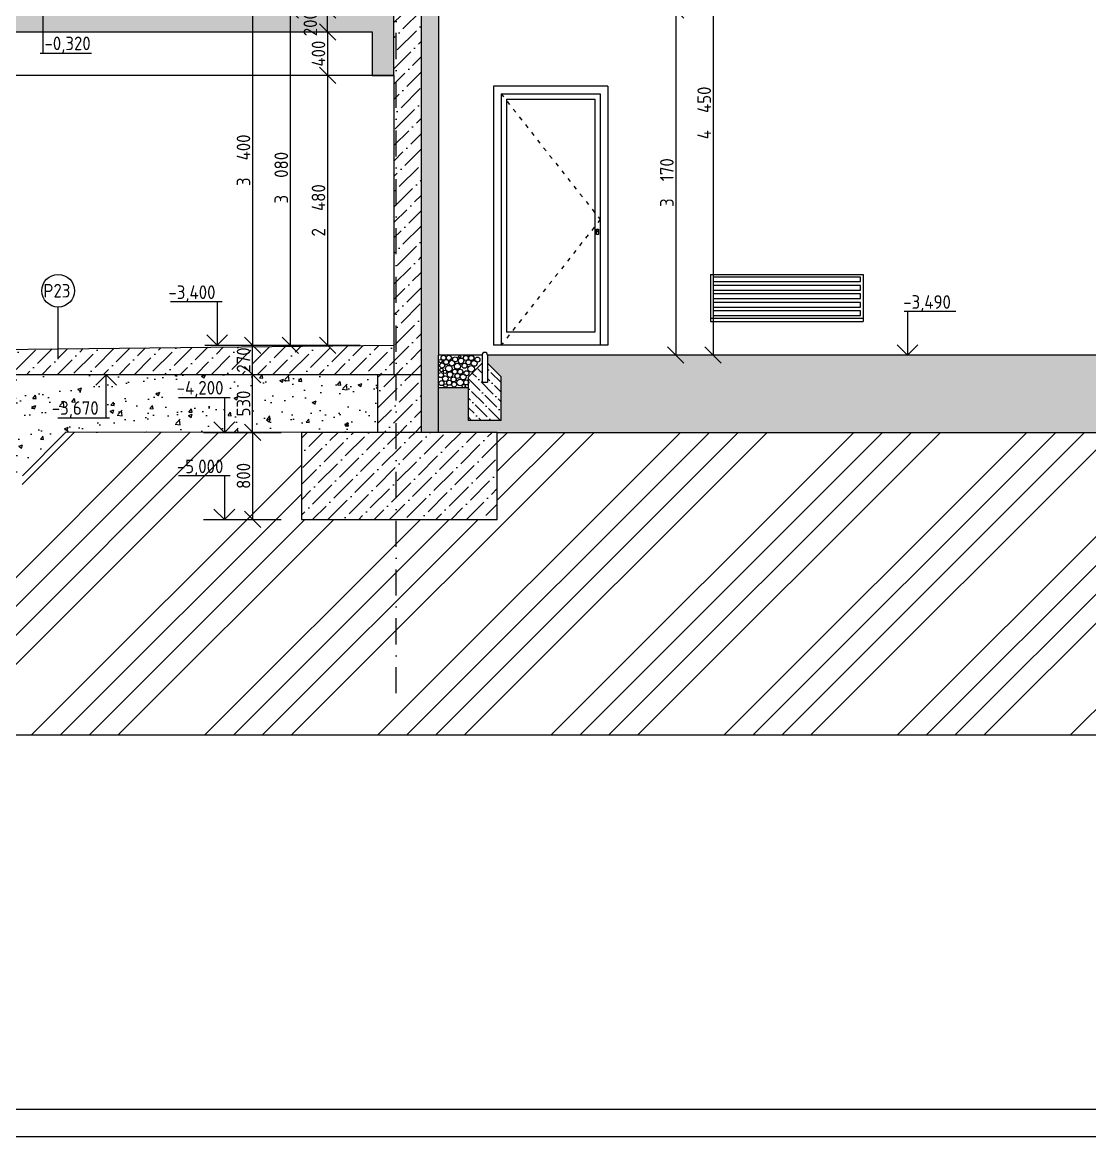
# Model space of a CAD drawing. Extents: x 3792242 to 5145247, y -1546315 to -1031918.
# Drawn here: x 3806056 to 3815863, y -1546315 to -1536076 of the extents above; entities that cross this region are included whole.
import ezdxf

# ---------------------------------------------------------------- set-up
doc = ezdxf.new("R2010")
doc.units = 0
doc.header["$MEASUREMENT"] = 0
doc.linetypes.add('ACAD_ISO03W100', pattern=[30, 12, -18])
doc.linetypes.add('BODKOCIARKOVANA_3', pattern=[5.6, 3, -1.3, 0, -1.3])
doc.layers.get('0').update_dxf_attribs({"linetype": 'CONTINUOUS'})
doc.layers.get('Defpoints').update_dxf_attribs({"color": 61, "linetype": 'CONTINUOUS'})
for name, color, linetype in [('KÓTY', 4, 'CONTINUOUS'), ('MÚRY', 1, 'CONTINUOUS'), ('OKNÁ', 143, 'CONTINUOUS'), ('osi', 253, 'CONTINUOUS'), ('POZEMOK', 7, 'CONTINUOUS'), ('TENKÁ', 7, 'CONTINUOUS'), ('ŠRAFY', 82, 'CONTINUOUS'), ('šrafy-múry', 8, 'CONTINUOUS')]:
    doc.layers.add(name, color=color, linetype=linetype)
doc.styles.add('STYLE1', font='isocp.shx')
doc.dimstyles.new('STANDARD-50', dxfattribs={"dimtxt": 125, "dimasz": 150, "dimexe": 10, "dimexo": 200, "dimgap": 20, "dimtad": 1, "dimdsep": 46, "dimlunit": 6, "dimtxsty": 'STYLE1', "dimblk1": 'OBLIQUE', "dimblk2": 'OBLIQUE', "dimsah": 1, "dimcen": 2.5, "dimse1": 1, "dimse2": 1, "dimadec": 0, "dimazin": 0, "dimtfac": 1, "dimtmove": 1, "dimatfit": 3, "dimldrblk": 'OBLIQUE', "dimfxl": 1, "dimtolj": 1, "dimtzin": 0, "dimarcsym": 0})
pattern_1 = [(45, (42813.19, 2e-09), (53.0330086, 194.4543648), [250, -50, 0, -50])]
pattern_2 = [(50, (-12142841.75, 590327.22), (358.6300913, -31.3760675), [37.5, -412.5]), (355, (-12142841.75, 590327.22), (-69.375667, 376.096067), [30, -330]), (100.4514445, (-12142811.87, 590324.6), (289.254423, 344.7199955), [31.870096, -350.571056]), (46.1842, (-12142841.75, 590427.22), (533.620665, -82.75964), [56.25, -618.75]), (96.6356355, (-12142797.3, 590420.33), (467.330973, 487.0593), [47.805171, -525.85688]), (351.184164, (-12142841.75, 590427.2), (467.330973, 487.0593), [45, -495]), (21, (-12142791.75, 590402.22), (298.453526, -201.3094453), [37.5, -412.5]), (326, (-12142791.75, 590402.22), (121.657666, 362.5750225), [30, -330]), (71.4514447, (-12142766.9, 590385.45), (420.111188, 161.2655764), [31.870095, -350.571056]), (37.5, (-12142841.75, 590327.22), (6.0799277, 166.4469269), [0, -326, 0, -335, 0, -331.25]), (7.5, (-12142841.75, 590327.22), (131.5347687, 197.205856), [0, -191, 0, -318.5, 0, -126.25]), (327.5, (-12142953.25, 590327.22), (266.9112181, -11.2774359), [0, -125, 0, -390, 0, -517.5]), (317.5, (-12143003.25, 590327.22), (291.5930847, 50.052491), [0, -162.5, 0, -259, 0, -367.5])]

# ---------------------------------------------------------------- blocks, each defined once
blk = doc.blocks.new('_OBLIQUE')
at = {"color": 0, "linetype": 'ByBlock'}
blk.add_line((-0.5, -0.5), (0.5, 0.5), dxfattribs=at)
blk = doc.blocks.new('*D33637')
at = {"layer": 'Defpoints', "color": 0}
for p in [(3809470, -1535964), (3808517, -1539044), (3809470, -1539044)]:
    blk.add_point(p, dxfattribs=at)
at = {"layer": 'KÓTY', "color": 0, "lineweight": -2, "ltscale": 0.25}
blk.add_line((3808517, -1535964), (3808517, -1539044), dxfattribs=at)
at = {"layer": 'KÓTY', "color": 0, "linetype": 'ByBlock', "lineweight": -2, "xscale": 150, "yscale": 150, "zscale": 150}
for p, rotation in [((3808517, -1535964), 90), ((3808517, -1539044), 270)]:
    blk.add_blockref('_OBLIQUE', p, dxfattribs=dict(at, rotation=rotation))
at = {"layer": 'KÓTY', "color": 0, "insert": (3808435, -1537504), "char_height": 125, "attachment_point": 5, "rotation": 90, "style": 'STYLE1'}
blk.add_mtext('\\A1;3ﾠ080', dxfattribs=at)
blk = doc.blocks.new('*D33638')
at = {"layer": 'Defpoints', "color": 0}
for p in [(3808860, -1535964), (3809270, -1535964), (3809270, -1536164)]:
    blk.add_point(p, dxfattribs=at)
at = {"layer": 'KÓTY', "color": 0, "lineweight": -2, "ltscale": 0.25}
blk.add_line((3808860, -1536164), (3808860, -1535964), dxfattribs=at)
at = {"layer": 'KÓTY', "color": 0, "linetype": 'ByBlock', "lineweight": -2, "xscale": 150, "yscale": 150, "zscale": 150}
for p, rotation in [((3808860, -1535964), 90), ((3808860, -1536164), 270)]:
    blk.add_blockref('_OBLIQUE', p, dxfattribs=dict(at, rotation=rotation))
at = {"layer": 'KÓTY', "color": 0, "insert": (3808702, -1536089), "char_height": 125, "attachment_point": 5, "rotation": 90, "style": 'STYLE1'}
blk.add_mtext('\\A1;200', dxfattribs=at)
blk = doc.blocks.new('*D33639')
at = {"layer": 'Defpoints', "color": 0}
for p in [(3809270, -1536164), (3808860, -1536564), (3809270, -1536564)]:
    blk.add_point(p, dxfattribs=at)
at = {"layer": 'KÓTY', "color": 0, "lineweight": -2, "ltscale": 0.25}
blk.add_line((3808860, -1536164), (3808860, -1536564), dxfattribs=at)
at = {"layer": 'KÓTY', "color": 0, "linetype": 'ByBlock', "lineweight": -2, "xscale": 150, "yscale": 150, "zscale": 150}
for p, rotation in [((3808860, -1536164), 90), ((3808860, -1536564), 270)]:
    blk.add_blockref('_OBLIQUE', p, dxfattribs=dict(at, rotation=rotation))
at = {"layer": 'KÓTY', "color": 0, "insert": (3808777, -1536364), "char_height": 125, "attachment_point": 5, "rotation": 90, "style": 'STYLE1'}
blk.add_mtext('\\A1;400', dxfattribs=at)
blk = doc.blocks.new('*D33640')
at = {"layer": 'Defpoints', "color": 0}
for p in [(3809470, -1536564), (3808860, -1539044), (3809470, -1539044)]:
    blk.add_point(p, dxfattribs=at)
at = {"layer": 'KÓTY', "color": 0, "lineweight": -2, "ltscale": 0.25}
blk.add_line((3808860, -1536564), (3808860, -1539044), dxfattribs=at)
at = {"layer": 'KÓTY', "color": 0, "linetype": 'ByBlock', "lineweight": -2, "xscale": 150, "yscale": 150, "zscale": 150}
for p, rotation in [((3808860, -1536564), 90), ((3808860, -1539044), 270)]:
    blk.add_blockref('_OBLIQUE', p, dxfattribs=dict(at, rotation=rotation))
at = {"layer": 'KÓTY', "color": 0, "insert": (3808777, -1537804), "char_height": 125, "attachment_point": 5, "rotation": 90, "style": 'STYLE1'}
blk.add_mtext('\\A1;2ﾠ480', dxfattribs=at)
blk = doc.blocks.new('*D33641')
at = {"layer": 'Defpoints', "color": 0}
for p in [(3809340, -1535644), (3808171, -1539044), (3809470, -1539044)]:
    blk.add_point(p, dxfattribs=at)
at = {"layer": 'KÓTY', "color": 0, "lineweight": -2, "ltscale": 0.25}
blk.add_line((3808171, -1535644), (3808171, -1539044), dxfattribs=at)
at = {"layer": 'KÓTY', "color": 0, "linetype": 'ByBlock', "lineweight": -2, "xscale": 150, "yscale": 150, "zscale": 150}
for p, rotation in [((3808171, -1535644), 90), ((3808171, -1539044), 270)]:
    blk.add_blockref('_OBLIQUE', p, dxfattribs=dict(at, rotation=rotation))
at = {"layer": 'KÓTY', "color": 0, "insert": (3808088, -1537344), "char_height": 125, "attachment_point": 5, "rotation": 90, "style": 'STYLE1'}
blk.add_mtext('\\A1;3ﾠ400', dxfattribs=at)
blk = doc.blocks.new('*D39726')
at = {"layer": 'Defpoints', "color": 0}
for p in [(3809436, -1539844), (3808171, -1540644), (3809436, -1540644)]:
    blk.add_point(p, dxfattribs=at)
at = {"layer": 'KÓTY', "color": 0, "lineweight": -2, "ltscale": 0.25}
blk.add_line((3808171, -1539844), (3808171, -1540644), dxfattribs=at)
at = {"layer": 'KÓTY', "color": 0, "linetype": 'ByBlock', "lineweight": -2, "xscale": 150, "yscale": 150, "zscale": 150}
for p, rotation in [((3808171, -1539844), 90), ((3808171, -1540644), 270)]:
    blk.add_blockref('_OBLIQUE', p, dxfattribs=dict(at, rotation=rotation))
at = {"layer": 'KÓTY', "color": 0, "insert": (3808088, -1540244), "char_height": 125, "attachment_point": 5, "rotation": 90, "style": 'STYLE1'}
blk.add_mtext('\\A1;800', dxfattribs=at)
blk = doc.blocks.new('*D39727')
at = {"layer": 'Defpoints', "color": 0}
for p in [(3808171, -1539314), (3810136, -1539314), (3810136, -1539844)]:
    blk.add_point(p, dxfattribs=at)
at = {"layer": 'KÓTY', "color": 0, "lineweight": -2, "ltscale": 0.25}
blk.add_line((3808171, -1539844), (3808171, -1539314), dxfattribs=at)
at = {"layer": 'KÓTY', "color": 0, "linetype": 'ByBlock', "lineweight": -2, "xscale": 150, "yscale": 150, "zscale": 150}
for p, rotation in [((3808171, -1539314), 90), ((3808171, -1539844), 270)]:
    blk.add_blockref('_OBLIQUE', p, dxfattribs=dict(at, rotation=rotation))
at = {"layer": 'KÓTY', "color": 0, "insert": (3808088, -1539579), "char_height": 125, "attachment_point": 5, "rotation": 90, "style": 'STYLE1'}
blk.add_mtext('\\A1;530', dxfattribs=at)
blk = doc.blocks.new('*D39728')
at = {"layer": 'Defpoints', "color": 0}
for p in [(3808171, -1539044), (3810286, -1539044), (3810286, -1539314)]:
    blk.add_point(p, dxfattribs=at)
at = {"layer": 'KÓTY', "color": 0, "lineweight": -2, "ltscale": 0.25}
blk.add_line((3808171, -1539314), (3808171, -1539044), dxfattribs=at)
at = {"layer": 'KÓTY', "color": 0, "linetype": 'ByBlock', "lineweight": -2, "xscale": 150, "yscale": 150, "zscale": 150}
for p, rotation in [((3808171, -1539044), 90), ((3808171, -1539314), 270)]:
    blk.add_blockref('_OBLIQUE', p, dxfattribs=dict(at, rotation=rotation))
at = {"layer": 'KÓTY', "color": 0, "insert": (3808088, -1539179), "char_height": 125, "attachment_point": 5, "rotation": 90, "style": 'STYLE1'}
blk.add_mtext('\\A1;270', dxfattribs=at)
blk = doc.blocks.new('*D49485')
at = {"layer": 'Defpoints', "color": 0}
for p in [(3809880, -1534684), (3809880, -1539134), (3812403, -1539134)]:
    blk.add_point(p, dxfattribs=at)
at = {"layer": 'KÓTY', "color": 0, "lineweight": -2, "ltscale": 0.25}
blk.add_line((3812403, -1534684), (3812403, -1539134), dxfattribs=at)
at = {"layer": 'KÓTY', "color": 0, "linetype": 'ByBlock', "lineweight": -2, "xscale": 150, "yscale": 150, "zscale": 150}
for p, rotation in [((3812403, -1534684), 90), ((3812403, -1539134), 270)]:
    blk.add_blockref('_OBLIQUE', p, dxfattribs=dict(at, rotation=rotation))
at = {"layer": 'KÓTY', "color": 0, "insert": (3812321, -1536909), "char_height": 125, "attachment_point": 5, "rotation": 90, "style": 'STYLE1'}
blk.add_mtext('\\A1;4ﾠ450', dxfattribs=at)
blk = doc.blocks.new('*D49487')
at = {"layer": 'Defpoints', "color": 0}
for p in [(3809720, -1535964), (3809880, -1539134), (3812060, -1539134)]:
    blk.add_point(p, dxfattribs=at)
at = {"layer": 'KÓTY', "color": 0, "lineweight": -2, "ltscale": 0.25}
blk.add_line((3812060, -1535964), (3812060, -1539134), dxfattribs=at)
at = {"layer": 'KÓTY', "color": 0, "linetype": 'ByBlock', "lineweight": -2, "xscale": 150, "yscale": 150, "zscale": 150}
for p, rotation in [((3812060, -1535964), 90), ((3812060, -1539134), 270)]:
    blk.add_blockref('_OBLIQUE', p, dxfattribs=dict(at, rotation=rotation))
at = {"layer": 'KÓTY', "color": 0, "insert": (3811978, -1537549), "char_height": 125, "attachment_point": 5, "rotation": 90, "style": 'STYLE1'}
blk.add_mtext('\\A1;3ﾠ170', dxfattribs=at)

msp = doc.modelspace()

# ---------------------------------------------------------------- hatches: boundary and pattern name
at = {"layer": 'ŠRAFY'}
h = msp.add_hatch(dxfattribs=at)
h.set_pattern_fill('HEX', color=256, scale=250)
h.set_pattern_definition([(0, (-652064.81, -17883.5), (0, 54.12658774), [31.25, -62.5]), (120, (-652064.81, -17883.5), (-46.875, -27.06329387), [31.25, -62.5]), (60, (-652033.56, -17883.5), (-46.875, 27.06329387), [31.25, -62.5])])
h.paths.add_polyline_path([(3809720.193, -1535963.77), (3809720.193, -1539313.77), (3809720.193, -1539513.77), (3809720.193, -1539843.77), (3809880.193, -1539843.77), (3809880.193, -1539433.77), (3809880.193, -1539325.411), (3809880.193, -1539308.589), (3809880.193, -1539183.77), (3809880.193, -1539133.77), (3809880.193, -1534713.77), (3809720.193, -1534713.77), (3809720.193, -1535743.77)])
h = msp.add_hatch(dxfattribs=at)
h.set_pattern_fill('HEX', color=256, scale=250)
h.set_pattern_definition([(0, (-647086.31, 2760.27), (0, 54.12658774), [31.25, -62.5]), (120, (-647086.31, 2760.27), (-46.875, -27.06329387), [31.25, -62.5]), (60, (-647055.06, 2760.27), (-46.875, 27.06329387), [31.25, -62.5])])
h.paths.add_polyline_path([(3801130.193, -1535963.77), (3801130.193, -1536163.77), (3809270.193, -1536163.77), (3809270.193, -1536563.77), (3809470.193, -1536563.77), (3809470.193, -1535963.77)])
at = {"layer": 'ŠRAFY', "ltscale": 0.25}
h = msp.add_hatch(dxfattribs=at)
h.set_pattern_fill('ANSI34', color=256, scale=1500)
h.set_pattern_definition([(45, (42813.2, 0), (-795.49513, 795.49513), []), (45, (43078.4, 0), (-795.49513, 795.49513), []), (45, (43343.5, 0), (-795.49513, 795.49513), []), (45, (43608.7, 0), (-795.49513, 795.49513), [])])
h.paths.add_polyline_path([(3856930.362, -1539703.601), (3856390.193, -1540243.77), (3856390.193, -1541043.77), (3853790.193, -1541043.77), (3853360.193, -1541043.77), (3852652.192, -1541043.77), (3851490.193, -1541043.77), (3848890.193, -1541043.77), (3843835.652, -1541043.77), (3842560.193, -1541043.77), (3841060.193, -1541043.77), (3841060.193, -1540243.77), (3840660.193, -1539843.77), (3810420.193, -1539843.77), (3810420.193, -1540643.77), (3808620.193, -1540643.77), (3808620.193, -1539843.77), (3806456.344, -1539842.618), (3806055.193, -1540243.77), (3806055.193, -1541043.77), (3803655.193, -1541043.77), (3803655.193, -1540243.77), (3802005.193, -1540243.77), (3802005.193, -1541043.77), (3799805.193, -1541043.77), (3795340.193, -1541043.77), (3795340.193, -1540243.77), (3794507.358, -1538801.258), (3794030.863, -1538804.23), (3794030.863, -1542624), (3858687.193, -1542624), (3858687.193, -1539705.358), (3857100.193, -1539703.771)])
h.paths.add_polyline_path([(3806314.535, -1539532.394), (3806820.884, -1539532.394), (3806820.884, -1539732.444), (3806314.535, -1539732.444)], flags=24)
h.paths.add_polyline_path([(3807463.582, -1540068.7), (3807969.93, -1540068.7), (3807969.93, -1540268.749), (3807463.582, -1540268.749)], flags=24)
h.paths.add_polyline_path([(3807462.035, -1539346.395), (3807980.884, -1539346.395), (3807980.884, -1539546.444), (3807462.035, -1539546.444)], flags=24)
h.paths.add_polyline_path([(3803217.693, -1539571.299), (3803217.693, -1539308.701), (3803467.693, -1539308.701), (3803467.693, -1539571.299)], flags=24)
h.paths.add_polyline_path([(3807963.193, -1540387.57), (3807963.193, -1540099.971), (3808213.193, -1540099.971), (3808213.193, -1540387.57)], flags=24)
h.paths.add_polyline_path([(3807963.193, -1539722.57), (3807963.193, -1539434.971), (3808213.193, -1539434.971), (3808213.193, -1539722.57)], flags=24)
h = msp.add_hatch(dxfattribs=at)
h.set_pattern_fill('AR-CONC', color=256, scale=50)
h.set_pattern_definition(pattern_2)
h.paths.add_polyline_path([(3825090.193, -1539133.77), (3825090.193, -1539208.77), (3825215.193, -1539333.77), (3825215.193, -1539733.77), (3824915.193, -1539733.77), (3824915.193, -1539533.77), (3824015.193, -1539533.77), (3824015.193, -1539733.77), (3823715.193, -1539733.77), (3823715.193, -1539333.77), (3823840.193, -1539208.77), (3823840.193, -1539133.77), (3814188.193, -1539133.77), (3810330.193, -1539133.77), (3810330.193, -1539208.77), (3810455.193, -1539333.77), (3810455.193, -1539733.77), (3810155.193, -1539733.77), (3810155.193, -1539433.77), (3810116.172, -1539433.77, -0.143654885), (3810107.213, -1539433.77), (3809880.193, -1539433.77), (3809880.193, -1539843.77), (3810420.193, -1539843.77), (3840660.193, -1539843.77), (3841060.193, -1540243.77), (3841610.193, -1540243.77), (3841610.193, -1539513.77), (3841450.193, -1539513.77), (3841450.193, -1539533.77), (3840475.193, -1539533.77), (3840475.193, -1539733.77), (3840175.193, -1539733.77), (3840175.193, -1539333.77), (3840300.193, -1539208.77), (3840300.193, -1539133.77), (3838423.335, -1539133.77), (3838423.335, -1539208.77), (3838548.335, -1539333.77), (3838548.335, -1539733.77), (3838248.335, -1539733.77), (3838248.335, -1539533.77), (3836906.612, -1539533.77), (3836906.612, -1539733.77), (3836606.612, -1539733.77), (3836606.612, -1539333.77), (3836731.612, -1539208.77), (3836731.612, -1539133.77)])
h = msp.add_hatch(dxfattribs=at)
h.set_pattern_fill('ANSI36', color=256, scale=500, angle=90)
h.set_pattern_definition([(135, (-12109706.175, 589363.88), (-121.53397802, 33.14563037), [156.25, -31.25, 0, -31.25])])
h.paths.add_polyline_path([(3810155.193, -1539333.77), (3810280.193, -1539208.77), (3810280.193, -1539383.77), (3810330.193, -1539383.77), (3810330.193, -1539208.77), (3810455.193, -1539333.77), (3810455.193, -1539733.77), (3810155.193, -1539733.77)])
h = msp.add_hatch(dxfattribs=at)
h.set_pattern_fill('AR-CONC', color=256, scale=50)
h.set_pattern_definition(pattern_2)
h.paths.add_polyline_path([(3805180.193, -1539313.77), (3805180.193, -1540243.77), (3806055.193, -1540243.77), (3806456.344, -1539842.618), (3808620.193, -1539843.77), (3809320.193, -1539843.77), (3809320.193, -1539313.77)])
h.paths.add_polyline_path([(3807963.193, -1539722.57), (3807963.193, -1539434.971), (3808213.193, -1539434.971), (3808213.193, -1539722.57)], flags=24)
h.paths.add_polyline_path([(3806314.535, -1539532.394), (3806820.884, -1539532.394), (3806820.884, -1539732.444), (3806314.535, -1539732.444)], flags=24)
h.paths.add_polyline_path([(3807462.035, -1539346.395), (3807980.884, -1539346.395), (3807980.884, -1539546.444), (3807462.035, -1539546.444)], flags=24)
at = {"layer": 'šrafy-múry'}
h = msp.add_hatch(dxfattribs=at)
h.set_pattern_fill('ANSI36', color=253, scale=800, angle=360)
h.set_pattern_definition([(45, (42813.19, 2e-09), (53.0330086, 194.4543648), [250, -50, 0, -50])])
h.paths.add_polyline_path([(3809470.193, -1539313.77), (3809470.193, -1539113.77), (3809470.193, -1536563.77), (3809470.193, -1536063.77), (3809470.193, -1535963.77), (3809720.193, -1535963.77), (3809720.193, -1539313.77)])
h = msp.add_hatch(dxfattribs=at)
h.set_pattern_fill('ANSI36', color=253, scale=800, angle=360)
h.set_pattern_definition(pattern_1)
h.paths.add_polyline_path([(3809470.193, -1539313.77), (3809470.193, -1539043.77), (3802955.193, -1539113.77), (3802955.193, -1539163.77), (3802805.193, -1539163.77), (3802805.193, -1539113.77), (3801130.193, -1539095.773), (3801130.193, -1539313.77)])
h.paths.add_polyline_path([(3807963.193, -1539322.57), (3807963.193, -1539034.971), (3808213.193, -1539034.971), (3808213.193, -1539322.57)], flags=9)
h = msp.add_hatch(dxfattribs=at)
h.set_pattern_fill('ANSI36', color=253, scale=800, angle=360)
h.set_pattern_definition(pattern_1)
h.paths.add_polyline_path([(3809320.193, -1539843.77), (3809720.193, -1539843.77), (3809720.193, -1539513.77), (3809720.193, -1539313.77), (3809320.193, -1539313.77)])
h = msp.add_hatch(dxfattribs=at)
h.set_pattern_fill('ANSI36', color=253, scale=800, angle=360)
h.set_pattern_definition(pattern_1)
h.paths.add_polyline_path([(3808620.193, -1539843.77), (3808620.193, -1540643.77), (3810420.193, -1540643.77), (3810420.193, -1539843.77), (3809880.193, -1539843.77), (3809720.193, -1539843.77), (3809320.193, -1539843.77)])

# ---------------------------------------------------------------- linework, layer by layer
at = {"color": 253}
for p, q in [((3806056.344, -1540242.618), (3806456.344, -1539842.618)), ((3808620.193, -1539843.77), (3806456.344, -1539842.618)), ((3810420.193, -1539843.77), (3840660.193, -1539843.77))]:
    msp.add_line(p, q, dxfattribs=at)
at = {"layer": 'Defpoints'}
msp.add_line((3794030.863, -1542624), (3858687.193, -1542624), dxfattribs=at)
at = {"layer": 'KÓTY'}
for p, q in [((3807733.193, -1539043.77), (3808446.693, -1539043.77)), ((3808446.693, -1539043.77), (3809160.193, -1539043.77)), ((3807719.693, -1539843.77), (3808433.193, -1539843.77)), ((3807719.693, -1540643.77), (3808433.193, -1540643.77))]:
    msp.add_line(p, q, dxfattribs=at)
at = {"layer": 'MÚRY'}
for p, q in [((3809880.193, -1534713.77), (3809880.193, -1539133.77)), ((3801130.193, -1536163.77), (3809270.193, -1536163.77)), ((3809270.193, -1536163.77), (3809270.193, -1536563.77)), ((3809270.193, -1536563.77), (3809470.193, -1536563.77)), ((3809470.193, -1536563.77), (3809470.193, -1539043.77)), ((3802955.193, -1539113.77), (3809470.193, -1539043.77)), ((3810280.193, -1539133.77), (3809880.193, -1539133.77)), ((3823840.193, -1539133.77), (3810330.193, -1539133.77))]:
    msp.add_line(p, q, dxfattribs=at)
msp.add_arc((3810305.193, -1539133.77), 25, 0, 180, dxfattribs=at)
at = {"layer": 'OKNÁ', "linetype": 'ACAD_ISO03W100', "ltscale": 3}
for p, q in [((3810455.193, -1536733.77), (3811365.193, -1537888.77)), ((3811365.193, -1537888.77), (3810455.193, -1539043.77))]:
    msp.add_line(p, q, dxfattribs=at)
at = {"layer": 'OKNÁ', "ltscale": 0.25}
msp.add_line((3806385.194, -1539170.521), (3806385.194, -1538692.845), dxfattribs=at)
msp.add_circle((3806385.194, -1538542.845), 150, dxfattribs=at)
at = {"layer": 'osi', "linetype": 'BODKOCIARKOVANA_3', "ltscale": 80}
msp.add_line((3809490.193, -1542239.5), (3809490.193, -1519829.5), dxfattribs=at)
msp.add_line((3809490.193, -1542239.5), (3809490.193, -1519829.5), dxfattribs=at)
at = {"layer": 'POZEMOK', "color": 8}
for points in [[(3811325.693, -1537983.5), (3811345.193, -1537983.5), (3811345.193, -1538000), (3811325.693, -1538000)], [(3811331.193, -1537977), (3811351.193, -1537977), (3811351.193, -1538026.5), (3811331.193, -1538026.5)], [(3813758.193, -1538416.52), (3812402.193, -1538416.52), (3812402.193, -1538459.02), (3813758.193, -1538459.02)], [(3813758.193, -1538494.52), (3812402.193, -1538494.52), (3812402.193, -1538537.02), (3813758.193, -1538537.02)], [(3813758.193, -1538572.52), (3812402.193, -1538572.52), (3812402.193, -1538615.02), (3813758.193, -1538615.02)], [(3813758.193, -1538650.52), (3812402.193, -1538650.52), (3812402.193, -1538693.02), (3813758.193, -1538693.02)], [(3813758.193, -1538728.52), (3812402.193, -1538728.52), (3812402.193, -1538771.02), (3813758.193, -1538771.02)]]:
    msp.add_lwpolyline(points, close=True, dxfattribs=at)
at = {"layer": 'TENKÁ'}
for p, q in [((3809720.193, -1534713.77), (3809720.193, -1539513.77)), ((3809470.193, -1536563.77), (3809470.193, -1535963.77)), ((3809470.193, -1536563.77), (3805080.193, -1536563.77)), ((3810385.193, -1536663.77), (3810385.193, -1539043.77)), ((3811435.193, -1536663.77), (3810385.193, -1536663.77)), ((3811435.193, -1536663.77), (3811435.193, -1539043.77)), ((3810455.193, -1536733.77), (3811365.193, -1536733.77)), ((3810455.193, -1536733.77), (3810455.193, -1539043.77)), ((3810505.193, -1536783.77), (3811315.193, -1536783.77)), ((3810505.193, -1536783.77), (3810505.193, -1538923.77)), ((3811315.193, -1536783.77), (3811315.193, -1538923.77)), ((3811365.193, -1536733.77), (3811365.193, -1539043.77)), ((3812380.193, -1538393.77), (3813780.193, -1538393.77)), ((3812380.193, -1538793.77), (3813780.193, -1538793.77)), ((3811315.193, -1538923.77), (3810505.193, -1538923.77)), ((3809470.193, -1539043.77), (3809470.193, -1539313.77)), ((3809470.193, -1539043.77), (3809470.193, -1539313.77)), ((3811435.193, -1539043.77), (3810385.193, -1539043.77)), ((3809880.193, -1539843.77), (3809880.193, -1539133.77)), ((3809880.193, -1539843.77), (3809880.193, -1539183.77)), ((3809880.193, -1539843.77), (3809880.193, -1539183.77)), ((3809720.193, -1539313.77), (3800930.193, -1539313.77)), ((3810155.193, -1539433.77), (3809880.193, -1539433.77)), ((3809720.193, -1539513.77), (3809720.193, -1539843.77))]:
    msp.add_line(p, q, dxfattribs=at)
at = {"layer": 'TENKÁ', "linetype": 'ByBlock', "ltscale": 0.25}
for p, q in [((3806248.152, -1536363.77), (3806248.152, -1535963.77)), ((3806692.457, -1536363.77), (3806218.559, -1536363.77)), ((3807891.998, -1538643.77), (3807418.099, -1538643.77)), ((3807845.693, -1538643.77), (3807845.693, -1539043.77)), ((3814632.498, -1538733.77), (3814158.599, -1538733.77)), ((3814188.193, -1538733.77), (3814188.193, -1539133.77)), ((3807845.693, -1539043.77), (3807750.233, -1538948.311)), ((3807845.693, -1539043.77), (3807941.152, -1538948.311)), ((3814188.193, -1539133.77), (3814092.733, -1539038.311)), ((3814188.193, -1539133.77), (3814283.652, -1539038.311)), ((3806827.193, -1539313.77), (3806731.733, -1539409.23)), ((3806827.193, -1539313.77), (3806922.652, -1539409.23)), ((3806827.193, -1539713.77), (3806827.193, -1539313.77)), ((3807965.998, -1539527.77), (3807492.099, -1539527.77)), ((3807912.193, -1539527.77), (3807912.193, -1539843.771)), ((3806856.498, -1539713.77), (3806382.599, -1539713.77)), ((3807912.193, -1539843.771), (3807816.733, -1539748.311)), ((3807912.193, -1539843.771), (3808007.652, -1539748.311)), ((3807965.998, -1540243.77), (3807492.099, -1540243.77)), ((3807912.193, -1540243.77), (3807912.193, -1540643.77)), ((3807912.193, -1540643.77), (3807816.733, -1540548.311)), ((3807912.193, -1540643.77), (3808007.652, -1540548.311))]:
    msp.add_line(p, q, dxfattribs=at)
at = {"layer": 'TENKÁ', "ltscale": 5}
for p, q in [((3810505.193, -1538393.77), (3810505.193, -1538823.77)), ((3812380.193, -1538393.77), (3812380.193, -1538823.77)), ((3813780.193, -1538393.77), (3813780.193, -1538823.77))]:
    msp.add_line(p, q, dxfattribs=at)
at = {"layer": 'TENKÁ', "ltscale": 0.25}
for p, q in [((3812380.193, -1538823.77), (3813780.193, -1538823.77)), ((3810280.193, -1539133.77), (3810280.193, -1539383.77)), ((3810330.193, -1539133.77), (3810330.193, -1539383.77)), ((3810155.193, -1539333.77), (3810280.193, -1539208.77)), ((3810455.193, -1539333.77), (3810330.193, -1539208.77)), ((3810155.193, -1539733.77), (3810155.193, -1539333.77)), ((3810455.193, -1539733.77), (3810455.193, -1539333.77)), ((3810280.193, -1539383.77), (3810330.193, -1539383.77)), ((3810455.193, -1539733.77), (3810155.193, -1539733.77))]:
    msp.add_line(p, q, dxfattribs=at)
at = {"layer": 'TENKÁ', "linetype": 'Continuous', "lineweight": 25}
msp.add_line((3809320.193, -1539313.77), (3809320.193, -1539843.77), dxfattribs=at)
at = {"layer": 'TENKÁ', "color": 7}
for p, q in [((3869187.193, -1546064.833), (3793780.863, -1546064.833)), ((3869437.193, -1546314.833), (3793530.863, -1546314.833))]:
    msp.add_line(p, q, dxfattribs=at)
at = {"layer": 'TENKÁ'}
msp.add_lwpolyline([(3810420.193, -1539843.77), (3808620.193, -1539843.77), (3808620.193, -1540643.77), (3810420.193, -1540643.77)], close=True, dxfattribs=at)
at = {"layer": 'ŠRAFY'}
for centre, radius in [((3809925.193, -1539158.5), 22.5), ((3809975.693, -1539159), 23.5), ((3810031.693, -1539173.5), 23.5), ((3810086.693, -1539187), 26), ((3810074.693, -1539149), 9.862), ((3810130.693, -1539160.5), 22.5), ((3810181.193, -1539161), 23.5), ((3810237.193, -1539175.5), 23.5), ((3809897.693, -1539189), 15.914), ((3809906.693, -1539271.5), 16.14), ((3809914.193, -1539229.5), 23.5), ((3809949.693, -1539198), 23), ((3809974.693, -1539258), 30), ((3810002.193, -1539208), 27), ((3810029.193, -1539286), 22.5), ((3810053.193, -1539236), 27.681), ((3810079.693, -1539286.5), 23.5), ((3810119.693, -1539231.5), 23.5), ((3810155.193, -1539200), 23), ((3810180.193, -1539260), 30), ((3810207.693, -1539210), 27), ((3809901.693, -1539317), 23.087), ((3809941.693, -1539351), 25.676), ((3809940.193, -1539288), 15.914), ((3809978.693, -1539387.5), 23), ((3809985.193, -1539312.5), 26), ((3810018.193, -1539357), 23.5), ((3810053.693, -1539325.5), 23), ((3810078.693, -1539385.5), 30), ((3810106.193, -1539335.5), 27), ((3810134.193, -1539385.5), 23), ((3810135.693, -1539301), 23.5), ((3809906.193, -1539391.5), 23), ((3809944.193, -1539413.5), 15.914), ((3810023.693, -1539404), 23), ((3810111.693, -1539418.5), 15.914)]:
    msp.add_circle(centre, radius, dxfattribs=at)

# ---------------------------------------------------------------- texts
at = {"layer": 'TENKÁ', "ltscale": 0.25, "style": 'STYLE1'}
for s, p in [('-0,320', (3806259.995, -1536332.444)), ('P23', (3806249.39, -1538605.023)), ('-3,400', (3807398.582, -1538618.749)), ('-3,490', (3814149.535, -1538708.444)), ('-4,200', (3807474.535, -1539496.444)), ('-3,670', (3806327.035, -1539682.444)), ('-5,000', (3807476.082, -1540218.749))]:
    msp.add_text(s, height=125, dxfattribs=at).set_placement(p)

# ---------------------------------------------------------------- dimensions: what is measured, and where the dimension line sits
at = {"layer": 'KÓTY', "ltscale": 0.25}
for base, p1, p2, picture, middle in [((3812403.193, -1539133.77), (3809880.193, -1534683.77), (3809880.193, -1539133.77), '*D49485', (3812320.65, -1536908.77)), ((3808170.693, -1539043.77), (3809340.193, -1535643.77), (3809470.193, -1539043.77), '*D33641', (3808088.15, -1537343.77)), ((3808517.193, -1539043.77), (3809470.193, -1535963.77), (3809470.193, -1539043.77), '*D33637', (3808434.65, -1537503.77)), ((3812060.193, -1539133.77), (3809720.193, -1535963.77), (3809880.193, -1539133.77), '*D49487', (3811977.65, -1537548.77)), ((3808859.693, -1536563.77), (3809270.193, -1536163.77), (3809270.193, -1536563.77), '*D33639', (3808777.193, -1536363.77)), ((3808859.693, -1539043.77), (3809470.193, -1536563.77), (3809470.193, -1539043.77), '*D33640', (3808777.15, -1537803.77)), ((3808170.693, -1539043.77), (3810285.693, -1539313.77), (3810285.693, -1539043.77), '*D39728', (3808088.193, -1539178.77)), ((3808170.693, -1539313.77), (3810135.693, -1539843.77), (3810135.693, -1539313.77), '*D39727', (3808088.193, -1539578.77)), ((3808170.693, -1540643.77), (3809435.693, -1539843.77), (3809435.693, -1540643.77), '*D39726', (3808088.193, -1540243.77))]:
    dim = msp.add_linear_dim(base=base, p1=p1, p2=p2, angle=90, dimstyle='STANDARD-50', override={"dimtxsty": 'STYLE1', "dimldrblk": 'OBLIQUE'}, dxfattribs=at)
    dim.commit()
    dim.dimension.update_dxf_attribs({"geometry": picture, "text_midpoint": middle})
dim = msp.add_linear_dim(base=(3808859.693, -1535963.77), p1=(3809270.193, -1536163.77), p2=(3809270.193, -1535963.77), angle=90, dimstyle='STANDARD-50', override={"dimtxsty": 'STYLE1', "dimldrblk": 'OBLIQUE'}, dxfattribs=at)
dim.commit()
dim.dimension.update_dxf_attribs({"geometry": '*D33638', "text_midpoint": (3808784.693, -1536088.77), "dimtype": 160})

doc.saveas('drawing.dxf')
